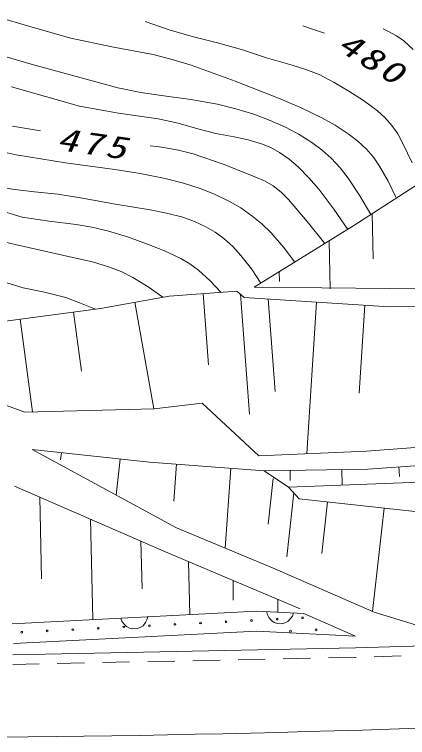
# Model space of a CAD drawing. Units: millimetres, scale not verified. Extents: x 40000 to 680000, y 20000 to 380000.
# Drawn here: x 274320 to 296061, y 272712 to 312700 of the extents above; entities that cross this region are included whole.
import ezdxf

# ---------------------------------------------------------------- set-up
doc = ezdxf.new("R2010")
doc.units = ezdxf.units.MM
doc.header["$LTSCALE"] = 1000
doc.linetypes.add('USER1', pattern=[2.5, 1.5, -1])
doc.layers.add('S-BGD', color=1, linetype='Continuous', lineweight=13)
doc.layers.add('S-BMK', color=3, linetype='Continuous', lineweight=13)
doc.styles.add('ＭＳ ゴシック', font='')
doc.styles.get('ＭＳ ゴシック').set_extended_font_data('MS Gothic')

msp = doc.modelspace()

# ---------------------------------------------------------------- linework, layer by layer
at = {"layer": 'S-BGD'}
for p, q in [((275163, 312038), (272888, 312700)), ((281551, 312310), (282876, 311859)), ((277435, 311381), (275163, 312038)), ((290269, 312069), (290865, 311868)), ((294861, 311834), (294707, 311907)), ((282876, 311859), (284227, 311463)), ((290865, 311868), (291468, 311659)), ((295006, 311765), (294861, 311834)), ((295455, 311524), (295006, 311765)), ((295861, 311238), (295455, 311524)), ((275250, 309957), (270477, 311334)), ((279711, 310902), (277435, 311381)), ((284227, 311463), (285559, 311140)), ((285559, 311140), (286871, 310760)), ((296368, 310771), (295861, 311238)), ((281991, 310484), (279711, 310902)), ((286871, 310760), (288256, 310301)), ((283046, 310216), (281991, 310484)), ((280037, 308638), (275250, 309957)), ((284085, 309890), (283046, 310216)), ((288256, 310301), (289673, 309896)), ((286520, 309004), (284085, 309890)), ((289673, 309896), (290438, 309663)), ((290438, 309663), (291180, 309374)), ((291180, 309374), (292010, 308940)), ((288928, 308063), (286520, 309004)), ((292010, 308940), (292817, 308450)), ((277919, 307629), (274154, 308705)), ((281307, 308390), (280037, 308638)), ((282588, 308202), (281307, 308390)), ((292817, 308450), (293625, 307935)), ((284075, 307999), (282588, 308202)), ((285544, 307737), (284075, 307999)), ((290132, 307555), (288928, 308063)), ((293625, 307935), (294404, 307366)), ((280083, 307250), (277919, 307629)), ((286564, 307486), (285544, 307737)), ((291314, 306991), (290132, 307555)), ((282261, 306930), (280083, 307250)), ((287558, 307180), (286564, 307486)), ((288459, 306842), (287558, 307180)), ((294404, 307366), (294822, 306990)), ((283368, 306684), (282261, 306930)), ((289341, 306446), (288459, 306842)), ((292063, 306575), (291314, 306991)), ((294822, 306990), (295200, 306567)), ((275764, 306267), (274209, 306529)), ((284460, 306380), (283368, 306684)), ((285459, 306123), (284460, 306380)), ((290073, 306059), (289341, 306446)), ((292784, 306105), (292063, 306575)), ((295200, 306567), (295523, 306090)), ((286477, 305924), (285459, 306123)), ((287242, 305767), (286477, 305924)), ((290772, 305621), (290073, 306059)), ((293308, 305697), (292784, 306105)), ((295523, 306090), (295802, 305570)), ((287984, 305554), (287242, 305767)), ((288492, 305341), (287984, 305554)), ((291332, 305203), (290772, 305621)), ((293782, 305254), (293308, 305697)), ((295802, 305570), (296313, 304502)), ((274411, 304945), (272773, 305299)), ((282198, 305390), (281831, 305433)), ((282563, 305341), (282198, 305390)), ((283396, 305199), (282563, 305341)), ((284205, 305000), (283396, 305199)), ((288976, 305072), (288492, 305341)), ((291842, 304747), (291332, 305203)), ((294170, 304805), (293782, 305254)), ((277141, 304503), (274411, 304945)), ((285915, 304396), (284205, 305000)), ((289509, 304700), (288976, 305072)), ((292332, 304216), (291842, 304747)), ((294510, 304319), (294170, 304805)), ((279868, 304122), (277141, 304503)), ((287622, 303728), (285915, 304396)), ((290011, 304274), (289509, 304700)), ((294986, 303477), (294510, 304319)), ((281270, 303901), (279868, 304122)), ((290609, 303673), (290011, 304274)), ((292770, 303651), (292332, 304216)), ((282661, 303620), (281270, 303901)), ((283661, 303366), (282661, 303620)), ((288141, 303498), (287622, 303728)), ((291155, 303039), (290609, 303673)), ((293422, 302661), (292770, 303651)), ((293096, 301026), (297160, 303658)), ((274321, 303018), (273209, 303204)), ((284644, 303054), (283661, 303366)), ((288628, 303216), (288141, 303498)), ((289072, 302867), (288628, 303216)), ((295413, 302596), (294986, 303477)), ((275434, 302894), (274321, 303018)), ((276718, 302760), (275434, 302894)), ((277980, 302568), (276718, 302760)), ((285426, 302745), (284644, 303054)), ((286175, 302384), (285426, 302745)), ((289481, 302468), (289072, 302867)), ((291989, 301935), (291155, 303039)), ((279900, 302204), (277980, 302568)), ((286834, 302001), (286175, 302384)), ((290513, 301256), (289481, 302468)), ((294028, 301630), (293422, 302661)), ((274740, 301497), (272889, 302056)), ((281823, 301900), (279900, 302204)), ((287453, 301572), (286834, 302001)), ((292758, 300817), (291989, 301935)), ((282735, 301720), (281823, 301900)), ((283626, 301483), (282735, 301720)), ((288010, 301114), (287453, 301572)), ((294112, 301684), (294166, 299178)), ((276236, 301263), (274740, 301497)), ((277738, 301088), (276236, 301263)), ((284275, 301250), (283626, 301483)), ((284901, 300962), (284275, 301250)), ((288518, 300619), (288010, 301114)), ((291482, 300027), (290513, 301256)), ((274351, 299970), (270990, 300778)), ((278605, 300944), (277738, 301088)), ((279458, 300741), (278605, 300944)), ((280577, 300402), (279458, 300741)), ((285416, 300659), (284901, 300962)), ((287587, 297617), (293096, 301026)), ((281674, 300006), (280577, 300402)), ((285901, 300304), (285416, 300659)), ((289193, 299830), (288518, 300619)), ((277715, 299223), (274351, 299970)), ((282613, 299632), (281674, 300006)), ((286396, 299863), (285901, 300304)), ((291719, 300174), (291776, 297521)), ((283513, 299209), (282613, 299632)), ((286848, 299379), (286396, 299863)), ((289823, 299001), (289193, 299830)), ((278629, 299014), (277715, 299223)), ((284026, 298906), (283513, 299209)), ((287426, 298628), (286848, 299379)), ((279527, 298747), (278629, 299014)), ((280215, 298476), (279527, 298747)), ((284504, 298554), (284026, 298906)), ((280869, 298153), (280215, 298476)), ((285137, 297966), (284504, 298554)), ((287954, 297844), (287426, 298628)), ((288965, 298470), (288976, 297939)), ((272855, 298172), (274800, 297574)), ((281715, 297632), (280869, 298153)), ((285726, 297336), (285137, 297966)), ((274800, 297574), (275986, 297342)), ((282531, 297058), (281715, 297632)), ((287587, 297617), (295064, 297537)), ((295064, 297537), (302651, 297651)), ((275986, 297342), (277153, 297053)), ((279070, 296446), (282884, 297120)), ((282884, 297120), (286619, 297403)), ((284751, 297262), (285050, 293328)), ((286619, 297403), (287016, 297051)), ((286818, 297227), (287320, 290598)), ((277153, 297053), (277978, 296733)), ((277978, 296733), (278811, 296408)), ((280977, 296783), (282020, 290882)), ((287016, 297051), (295040, 296536)), ((288354, 296965), (288742, 291844)), ((291028, 296794), (290490, 288412)), ((270184, 295238), (279070, 296446)), ((293702, 296622), (293391, 291765)), ((295040, 296536), (302693, 296652)), ((277589, 296245), (278034, 292974)), ((274627, 295842), (275323, 290720)), ((274898, 290709), (265337, 294114)), ((284707, 291207), (282039, 290883)), ((287844, 288299), (284707, 291207)), ((282039, 290883), (274898, 290709)), ((300650, 289051), (293795, 288554)), ((281781, 287935), (275294, 288642)), ((275294, 288642), (283278, 284307)), ((276916, 288465), (276873, 288066)), ((287844, 288299), (293795, 288554)), ((280160, 288112), (279942, 286118)), ((288136, 287455), (281781, 287935)), ((300722, 288053), (293867, 287556)), ((283286, 287829), (283142, 285791)), ((286294, 287617), (285982, 283180)), ((293867, 287556), (288136, 287455)), ((292434, 287531), (292449, 286679)), ((295581, 287681), (295619, 287152)), ((289471, 286567), (288136, 287455)), ((289568, 287481), (289578, 286935)), ((288635, 287039), (288355, 284508)), ((296730, 286840), (289471, 286567)), ((282719, 282961), (274320, 286614)), ((289471, 286567), (290073, 285913)), ((275720, 286005), (275807, 281484)), ((289772, 286240), (289381, 282706)), ((302577, 284530), (290073, 285913)), ((291636, 285740), (291322, 282895)), ((294762, 285394), (294131, 279687)), ((278520, 284788), (278647, 279237)), ((283278, 284307), (288584, 282097)), ((281319, 283570), (281377, 280927)), ((290127, 279826), (282719, 282961)), ((283954, 282438), (284014, 279515)), ((288584, 282097), (294217, 279649)), ((286423, 281393), (286423, 280317)), ((288892, 280348), (288878, 279646)), ((274196, 279007), (287703, 279706)), ((287703, 279706), (290323, 279573)), ((288311, 279502), (288264, 279677)), ((289762, 279601), (289693, 279432)), ((293174, 278320), (290323, 279573)), ((298129, 278449), (294217, 279649)), ((280265, 279148), (280200, 279317)), ((280363, 279007), (280265, 279148)), ((281647, 279220), (281565, 279069)), ((281698, 279395), (281647, 279220)), ((288394, 279352), (288311, 279502)), ((288532, 279179), (288394, 279352)), ((288692, 279081), (288532, 279179)), ((289445, 279133), (289276, 279051)), ((289596, 279291), (289445, 279133)), ((289693, 279432), (289596, 279291)), ((280517, 278849), (280363, 279007)), ((280687, 278768), (280517, 278849)), ((280866, 278725), (280687, 278768)), ((281098, 278737), (280866, 278725)), ((281271, 278798), (281098, 278737)), ((281431, 278897), (281271, 278798)), ((281565, 279069), (281431, 278897)), ((288865, 279020), (288692, 279081)), ((289097, 279008), (288865, 279020)), ((289276, 279051), (289097, 279008)), ((274260, 277908), (287703, 278604)), ((287703, 278604), (290268, 278474)), ((293174, 278320), (290268, 278474)), ((293174, 277666), (274230, 277279)), ((298191, 277824), (293174, 277666))]:
    msp.add_line(p, q, dxfattribs=at)
at = {"layer": 'S-BGD', "linetype": 'USER1'}
for p, q in [((293188, 277146), (274238, 276759)), ((298208, 277304), (293188, 277146))]:
    msp.add_line(p, q, dxfattribs=at)
at = {"layer": 'S-BGD'}
for centre in [(286020, 279118), (287432, 279191), (288845, 279264), (290257, 279337), (277546, 278679), (278958, 278752), (280371, 278826), (281783, 278899), (283195, 278972), (284608, 279045), (291000, 278668), (274721, 278533), (276134, 278606), (289587, 278595)]:
    msp.add_circle(centre, 49.8, dxfattribs=at)
at = {"layer": 'S-BMK'}
msp.add_arc((263603, 1272677), 1000000, 270.48122, 276.12485, dxfattribs=at)

# ---------------------------------------------------------------- texts
at = {"layer": 'S-BGD', "char_height": 1246, "attachment_point": 7, "style": 'ＭＳ ゴシック'}
for s, insert, rotation in [('\\T1.18;\\W1.35;\\Q15;480', (292082, 310767), 328.2), ('\\T1.18;\\W1.35;\\Q15;475', (276614, 305202), 351.9)]:
    msp.add_mtext(s, dxfattribs=dict(at, insert=insert, rotation=rotation))

doc.saveas('drawing.dxf')
